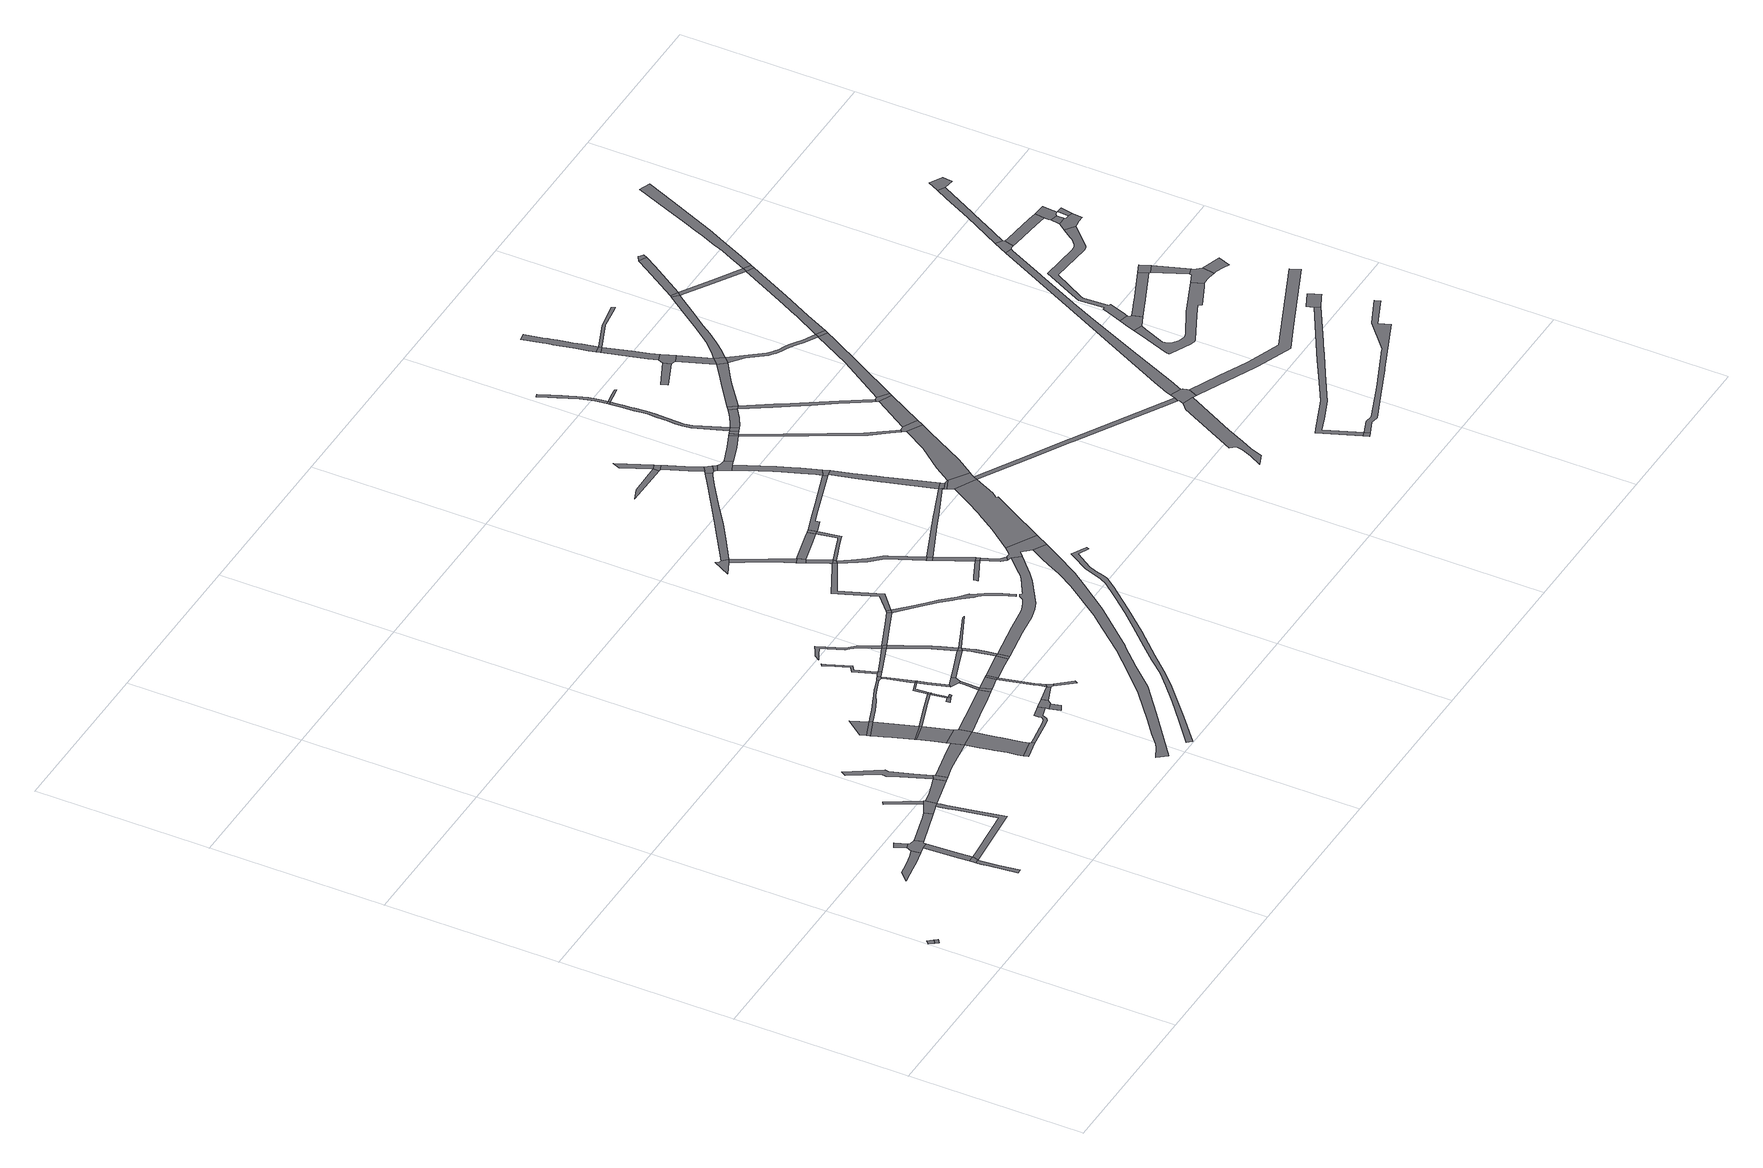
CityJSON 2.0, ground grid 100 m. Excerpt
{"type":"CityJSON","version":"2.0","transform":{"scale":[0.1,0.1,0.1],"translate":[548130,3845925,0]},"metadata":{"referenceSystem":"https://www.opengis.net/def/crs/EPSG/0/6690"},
"CityObjects":{
"road1":{"type":"Road","attributes":{"RoadStructureAttribute.sectionType":"1"},"geometry":[{"type":"MultiSurface","lod":"1","boundaries":[[[0,1,2,3]]]}]},
"road2":{"type":"Road","geometry":[{"type":"MultiSurface","lod":"1","boundaries":[[[3,2,4,5]]]}]},
"road3":{"type":"Road","attributes":{"RoadStructureAttribute.sectionType":"1"},"geometry":[{"type":"MultiSurface","lod":"1","boundaries":[[[6,7,8,9,10,11,12,13]]]}]},
"road4":{"type":"Road","geometry":[{"type":"MultiSurface","lod":"1","boundaries":[[[14,15,16,17,18,19,20,21]]]}]},
"road5":{"type":"Road","geometry":[{"type":"MultiSurface","lod":"1","boundaries":[[[22,23,21,20,24]]]}]},
"road6":{"type":"Road","attributes":{"RoadStructureAttribute.sectionType":"1"},"geometry":[{"type":"MultiSurface","lod":"1","boundaries":[[[25,26,27,28,23,22]]]}]},
"road7":{"type":"Road","attributes":{"RoadStructureAttribute.sectionType":"1"},"geometry":[{"type":"MultiSurface","lod":"1","boundaries":[[[29,30,31,32,33]]]}]},
"road8":{"type":"Road","geometry":[{"type":"MultiSurface","lod":"1","boundaries":[[[34,33,32,6,13,27,26,35,36,37]]]}]},
"road9":{"type":"Road","attributes":{"RoadStructureAttribute.sectionType":"1"},"geometry":[{"type":"MultiSurface","lod":"1","boundaries":[[[38,39,40,41,37,36,42]]]}]},
"road10":{"type":"Road","attributes":{"RoadStructureAttribute.sectionType":"1"},"geometry":[{"type":"MultiSurface","lod":"1","boundaries":[[[43,44,45,46,47,48,49,50,51,52,53,54,55,56,57,58,22,24]]]}]},
"road11":{"type":"Road","geometry":[{"type":"MultiSurface","lod":"1","boundaries":[[[59,60,38,42,61,50,49,62,63,64]]]}]},
"road12":{"type":"Road","attributes":{"RoadStructureAttribute.sectionType":"1"},"geometry":[{"type":"MultiSurface","lod":"1","boundaries":[[[65,66,60,59]]]}]},
"road13":{"type":"Road","attributes":{"RoadStructureAttribute.sectionType":"1"},"geometry":[{"type":"MultiSurface","lod":"1","boundaries":[[[67,68,69,70,64,63,71,72]]]}]},
"road14":{"type":"Road","geometry":[{"type":"MultiSurface","lod":"1","boundaries":[[[73,74,75,76,77,78,79,80,81,67,82]]]}]},
"road15":{"type":"Road","geometry":[{"type":"MultiSurface","lod":"1","boundaries":[[[82,67,72,83,84]]]}]},
"road16":{"type":"Road","attributes":{"RoadStructureAttribute.sectionType":"1"},"geometry":[{"type":"MultiSurface","lod":"1","boundaries":[[[85,86,84,83,87,88,89]]]}]},
"road17":{"type":"Road","geometry":[{"type":"MultiSurface","lod":"1","boundaries":[[[90,91,92,93,94]]]}]},
"road18":{"type":"Road","geometry":[{"type":"MultiSurface","lod":"1","boundaries":[[[95,96,97,98]]]}]},
"road19":{"type":"Road","attributes":{"RoadStructureAttribute.sectionType":"1"},"geometry":[{"type":"MultiSurface","lod":"1","boundaries":[[[99,100,101,102,89,103,104,105,106,107,108,91,90]]]}]},
"road20":{"type":"Road","attributes":{"RoadStructureAttribute.sectionType":"1"},"geometry":[{"type":"MultiSurface","lod":"1","boundaries":[[[109,110,96,95]]]}]},
"road21":{"type":"Road","attributes":{"RoadStructureAttribute.sectionType":"1"},"geometry":[{"type":"MultiSurface","lod":"1","boundaries":[[[111,98,97,112,113,114,115,116]]]}]},
"road22":{"type":"Road","geometry":[{"type":"MultiSurface","lod":"1","boundaries":[[[116,115,117,118]]]}]},
"road23":{"type":"Road","attributes":{"RoadStructureAttribute.sectionType":"1"},"geometry":[{"type":"MultiSurface","lod":"1","boundaries":[[[119,118,117,120,121,122]]]}]},
"road24":{"type":"Road","geometry":[{"type":"MultiSurface","lod":"1","boundaries":[[[122,121,85,89,102,123]]]}]},
"road25":{"type":"Road","attributes":{"RoadStructureAttribute.sectionType":"1"},"geometry":[{"type":"MultiSurface","lod":"1","boundaries":[[[124,125,126,127,128,129,130,94,93,131,132,133,134,135,136,137]]]}]},
"road26":{"type":"Road","geometry":[{"type":"MultiSurface","lod":"1","boundaries":[[[138,139,140,116,118,141,142,143,144]]]}]},
"road27":{"type":"Road","attributes":{"RoadStructureAttribute.sectionType":"1"},"geometry":[{"type":"MultiSurface","lod":"1","boundaries":[[[145,146,147,148,149,150,151,95,98,152,153,154,155,156,157,158]]]}]},
"road28":{"type":"Road","attributes":{"RoadStructureAttribute.sectionType":"1"},"geometry":[{"type":"MultiSurface","lod":"1","boundaries":[[[159,160,123,102,161,162,163]]]}]},
"road29":{"type":"Road","geometry":[{"type":"MultiSurface","lod":"1","boundaries":[[[164,165,166,167]]]}]},
"road30":{"type":"Road","geometry":[{"type":"MultiSurface","lod":"1","boundaries":[[[164,167,168,169]]]}]},
"road31":{"type":"Road","geometry":[{"type":"MultiSurface","lod":"1","boundaries":[[[144,170,164,169,171,172]]]}]},
"road32":{"type":"Road","geometry":[{"type":"MultiSurface","lod":"1","boundaries":[[[173,174,169,168]]]}]},
"road33":{"type":"Road","geometry":[{"type":"MultiSurface","lod":"1","boundaries":[[[175,138,144,172]]]}]},
"road34":{"type":"Road","geometry":[{"type":"MultiSurface","lod":"1","boundaries":[[[176,177,178,179]]]}]},
"road35":{"type":"Road","geometry":[{"type":"MultiSurface","lod":"1","boundaries":[[[180,124,137,179,178,181]]]}]},
"road36":{"type":"Road","attributes":{"RoadStructureAttribute.sectionType":"1"},"geometry":[{"type":"MultiSurface","lod":"1","boundaries":[[[182,183,138,175,184,185]]]}]},
"road37":{"type":"Road","geometry":[{"type":"MultiSurface","lod":"1","boundaries":[[[186,187,145,158,188,189]]]}]},
"road38":{"type":"Road","attributes":{"RoadStructureAttribute.sectionType":"1"},"geometry":[{"type":"MultiSurface","lod":"1","boundaries":[[[190,191,185,192,193,194]]]}]},
"road39":{"type":"Road","geometry":[{"type":"MultiSurface","lod":"1","boundaries":[[[195,182,185,191]]]}]},
"road40":{"type":"Road","attributes":{"RoadStructureAttribute.sectionType":"1"},"geometry":[{"type":"MultiSurface","lod":"1","boundaries":[[[196,197,189,188,198,199,200,182,195]]]}]},
"road41":{"type":"Road","geometry":[{"type":"MultiSurface","lod":"1","boundaries":[[[201,159,163,202]]]}]},
"road42":{"type":"Road","attributes":{"RoadStructureAttribute.sectionType":"1"},"geometry":[{"type":"MultiSurface","lod":"1","boundaries":[[[203,204,205,206,159,201]]]}]},
"road43":{"type":"Road","geometry":[{"type":"MultiSurface","lod":"1","boundaries":[[[207,208,186,189,209]]]}]},
"road44":{"type":"Road","geometry":[{"type":"MultiSurface","lod":"1","boundaries":[[[210,194,193,211,205,204,212,213]]]}]},
"road45":{"type":"Road","attributes":{"RoadStructureAttribute.sectionType":"1"},"geometry":[{"type":"MultiSurface","lod":"1","boundaries":[[[214,180,181,215]]]}]},
"road46":{"type":"Road","attributes":{"RoadStructureAttribute.sectionType":"1"},"geometry":[{"type":"MultiSurface","lod":"1","boundaries":[[[216,217,218,219,220,221,222,223,224,225,226,208,207]]]}]},
"road47":{"type":"Road","attributes":{"RoadStructureAttribute.sectionType":"1"},"geometry":[{"type":"MultiSurface","lod":"1","boundaries":[[[227,228,201,202,229]]]}]},
"road48":{"type":"Road","attributes":{"RoadStructureAttribute.sectionType":"1"},"geometry":[{"type":"MultiSurface","lod":"1","boundaries":[[[229,230,231,232,214,233,234,235,236,237,238]]]}]},
"road49":{"type":"Road","geometry":[{"type":"MultiSurface","lod":"1","boundaries":[[[233,214,215,239,240,241]]]}]},
"road50":{"type":"Road","geometry":[{"type":"MultiSurface","lod":"1","boundaries":[[[242,227,229,238]]]}]},
"road51":{"type":"Road","attributes":{"RoadStructureAttribute.sectionType":"1"},"geometry":[{"type":"MultiSurface","lod":"1","boundaries":[[[243,244,241,240]]]}]},
"road52":{"type":"Road","attributes":{"RoadStructureAttribute.sectionType":"1"},"geometry":[{"type":"MultiSurface","lod":"1","boundaries":[[[245,246,207,209,247,248]]]}]},
"road53":{"type":"Road","attributes":{"RoadStructureAttribute.sectionType":"1"},"geometry":[{"type":"MultiSurface","lod":"1","boundaries":[[[249,250,251,252,253,254,255,256,257,258,259,260,261,262,263,264,245,265]]]}]},
"road54":{"type":"Road","attributes":{"RoadStructureAttribute.sectionType":"1"},"geometry":[{"type":"MultiSurface","lod":"1","boundaries":[[[266,267,210,213,268,269]]]}]},
"road55":{"type":"Road","attributes":{"RoadStructureAttribute.sectionType":"1"},"geometry":[{"type":"MultiSurface","lod":"1","boundaries":[[[270,271,242,238,272,273]]]}]},
"road56":{"type":"Road","geometry":[{"type":"MultiSurface","lod":"1","boundaries":[[[265,245,248,274]]]}]},
"road57":{"type":"Road","attributes":{"RoadStructureAttribute.sectionType":"1"},"geometry":[{"type":"MultiSurface","lod":"1","boundaries":[[[275,276,277,274,248,278,279,280,266,281]]]}]},
"road58":{"type":"Road","geometry":[{"type":"MultiSurface","lod":"1","boundaries":[[[282,270,273,283]]]}]},
"road59":{"type":"Road","geometry":[{"type":"MultiSurface","lod":"1","boundaries":[[[281,266,269,284]]]}]},
"road60":{"type":"Road","attributes":{"RoadStructureAttribute.sectionType":"1"},"geometry":[{"type":"MultiSurface","lod":"1","boundaries":[[[285,286,287,284,269,288,289,290,270,282]]]}]},
"road61":{"type":"Road","attributes":{"RoadStructureAttribute.sectionType":"1"},"geometry":[{"type":"MultiSurface","lod":"1","boundaries":[[[291,292,265,274,293,294]]]}]},
"road62":{"type":"Road","attributes":{"RoadStructureAttribute.sectionType":"1"},"geometry":[{"type":"MultiSurface","lod":"1","boundaries":[[[295,296,297,298,299,300,301,302,303,304,305,306,307,308,309,310,311,312,313,314,315,316,317,318,319,320,321,322,323,324,325]]]}]},
"road63":{"type":"Road","geometry":[{"type":"MultiSurface","lod":"1","boundaries":[[[326,327,328,329,281,284]]]}]},
"road64":{"type":"Road","attributes":{"RoadStructureAttribute.sectionType":"1"},"geometry":[{"type":"MultiSurface","lod":"1","boundaries":[[[330,331,332,333,334,335,336,337,338,339,340,341,342,343,344,345,346,347,348,349,350,351,352,353,354,355,356,357,358,359,360,361,362,363,364]]]}]},
"road65":{"type":"Road","geometry":[{"type":"MultiSurface","lod":"1","boundaries":[[[365,291,294,366]]]}]},
"road66":{"type":"Road","attributes":{"RoadStructureAttribute.sectionType":"1"},"geometry":[{"type":"MultiSurface","lod":"1","boundaries":[[[367,368,369,370,371,372,373,374,375,376,377,378,379,380,381,382,383,384,385,386,387,388,389,366,294]]]}]},
"road67":{"type":"Road","attributes":{"RoadStructureAttribute.sectionType":"1"},"geometry":[{"type":"MultiSurface","lod":"1","boundaries":[[[390,391,392,393,394,395,396,397,398,399,400,401,402,403,404,405,406,282,283,407,408,409,410,411,412,413,414,415,416]]]}]},
"road68":{"type":"Road","attributes":{"RoadStructureAttribute.sectionType":"1"},"geometry":[{"type":"MultiSurface","lod":"1","boundaries":[[[417,418,419,420,421,422,365,366,423,424,425,426,427,428,429]]]}]},
"road69":{"type":"Road","geometry":[{"type":"MultiSurface","lod":"1","boundaries":[[[430,431,432,433,434,435]]]}]},
"road70":{"type":"Road","attributes":{"RoadStructureAttribute.sectionType":"1"},"geometry":[{"type":"MultiSurface","lod":"1","boundaries":[[[436,437,438,434,433,439,440,441,442,443]]]}]},
"road71":{"type":"Road","geometry":[{"type":"MultiSurface","lod":"1","boundaries":[[[443,442,444,445,446]]]}]},
"road72":{"type":"Road","attributes":{"RoadStructureAttribute.sectionType":"1"},"geometry":[{"type":"MultiSurface","lod":"1","boundaries":[[[447,448,446,445,449,417,450]]]}]},
"road73":{"type":"Road","geometry":[{"type":"MultiSurface","lod":"1","boundaries":[[[450,417,429,451]]]}]},
"road74":{"type":"Road","attributes":{"RoadStructureAttribute.sectionType":"1"},"geometry":[{"type":"MultiSurface","lod":"1","boundaries":[[[452,453,454,455,451,429,456,457,458,459,460]]]}]},
"road75":{"type":"Road","geometry":[{"type":"MultiSurface","lod":"1","boundaries":[[[461,462,463,464,465,466]]]}]},
"road76":{"type":"Road","attributes":{"RoadStructureAttribute.sectionType":"1"},"geometry":[{"type":"MultiSurface","lod":"1","boundaries":[[[467,468,469,443,446,470,471]]]}]},
"road77":{"type":"Road","geometry":[{"type":"MultiSurface","lod":"1","boundaries":[[[460,459,472,473,474]]]}]},
"road78":{"type":"Road","geometry":[{"type":"MultiSurface","lod":"1","boundaries":[[[475,476,477,478,479,471,480,481,482,483,450,451]]]}]},
"road79":{"type":"Road","attributes":{"RoadStructureAttribute.sectionType":"1"},"geometry":[{"type":"MultiSurface","lod":"1","boundaries":[[[484,485,474,473,486,487,461,488]]]}]},
"road80":{"type":"Road","geometry":[{"type":"MultiSurface","lod":"1","boundaries":[[[488,461,466,489]]]}]},
"road81":{"type":"Road","attributes":{"RoadStructureAttribute.sectionType":"1"},"geometry":[{"type":"MultiSurface","lod":"1","boundaries":[[[490,491,489,466,492,493,494,495]]]}]},
"road82":{"type":"Road","geometry":[{"type":"MultiSurface","lod":"1","boundaries":[[[496,467,471,479]]]}]},
"road83":{"type":"Road","attributes":{"RoadStructureAttribute.sectionType":"1"},"geometry":[{"type":"MultiSurface","lod":"1","boundaries":[[[497,498,499,500,501,435,434,502,503,504,505,506,507]]]}]},
"road84":{"type":"Road","geometry":[{"type":"MultiSurface","lod":"1","boundaries":[[[508,509,510,495,494,390,416,511,295,325,512]]]}]},
"road85":{"type":"Road","attributes":{"RoadStructureAttribute.sectionType":"1"},"geometry":[{"type":"MultiSurface","lod":"1","boundaries":[[[513,514,515,516,517,460,474,518,519,520,521,522]]]}]},
"road86":{"type":"Road","attributes":{"RoadStructureAttribute.sectionType":"1"},"geometry":[{"type":"MultiSurface","lod":"1","boundaries":[[[523,524,525,526]]]}]},
"road87":{"type":"Road","attributes":{"RoadStructureAttribute.sectionType":"1"},"geometry":[{"type":"MultiSurface","lod":"1","boundaries":[[[527,528,529,530,496,479,531,532,533,534]]]}]},
"road88":{"type":"Road","attributes":{"RoadStructureAttribute.sectionType":"1"},"geometry":[{"type":"MultiSurface","lod":"1","boundaries":[[[535,536,537,538,539,540,508,512,541,542,543,544,545,546,547]]]}]},
"road89":{"type":"Road","attributes":{"RoadStructureAttribute.sectionType":"1"},"geometry":[{"type":"MultiSurface","lod":"1","boundaries":[[[548,549,526,550]]]}]},
"road90":{"type":"Road","geometry":[{"type":"MultiSurface","lod":"1","boundaries":[[[550,526,525,551,552]]]}]},
"road91":{"type":"Road","attributes":{"RoadStructureAttribute.sectionType":"1"},"geometry":[{"type":"MultiSurface","lod":"1","boundaries":[[[553,554,552,551,555,556,557,558]]]}]},
"road92":{"type":"Road","geometry":[{"type":"MultiSurface","lod":"1","boundaries":[[[558,557,497,507,559,560]]]}]},
"road93":{"type":"Road","attributes":{"RoadStructureAttribute.sectionType":"1"},"geometry":[{"type":"MultiSurface","lod":"1","boundaries":[[[561,560,559,562,563]]]}]},
"road94":{"type":"Road","geometry":[{"type":"MultiSurface","lod":"1","boundaries":[[[564,565,563,562,566,567,568,569,570]]]}]},
"road95":{"type":"Road","attributes":{"RoadStructureAttribute.sectionType":"1"},"geometry":[{"type":"MultiSurface","lod":"1","boundaries":[[[571,572,573,574,575,568,567,576,577,578,579,580,581,527,582]]]}]},
"road96":{"type":"Road","geometry":[{"type":"MultiSurface","lod":"1","boundaries":[[[582,527,534,583,584]]]}]},
"road97":{"type":"Road","geometry":[{"type":"MultiSurface","lod":"1","boundaries":[[[585,513,522,586,587]]]}]},
"road98":{"type":"Road","attributes":{"RoadStructureAttribute.sectionType":"1"},"geometry":[{"type":"MultiSurface","lod":"1","boundaries":[[[588,589,590,591,584,583,592,593,594,513,585]]]}]},
"road99":{"type":"Road","attributes":{"RoadStructureAttribute.sectionType":"1"},"geometry":[{"type":"MultiSurface","lod":"1","boundaries":[[[587,586,595,596]]]}]},
"road100":{"type":"Road","geometry":[{"type":"MultiSurface","lod":"1","boundaries":[[[596,595,535,547,597,598,599]]]}]},
"road101":{"type":"Road","attributes":{"RoadStructureAttribute.sectionType":"1"},"geometry":[{"type":"MultiSurface","lod":"1","boundaries":[[[600,601,602,570,569,603,604]]]}]},
"road102":{"type":"Road","geometry":[{"type":"MultiSurface","lod":"1","boundaries":[[[605,600,604,606]]]}]},
"road103":{"type":"Road","attributes":{"RoadStructureAttribute.sectionType":"1"},"geometry":[{"type":"MultiSurface","lod":"1","boundaries":[[[607,605,606,608]]]}]},
"road104":{"type":"Road","geometry":[{"type":"MultiSurface","lod":"1","boundaries":[[[609,607,608,610]]]}]},
"road105":{"type":"Road","attributes":{"RoadStructureAttribute.sectionType":"1"},"geometry":[{"type":"MultiSurface","lod":"1","boundaries":[[[611,612,613,596,599,614,615,616]]]}]},
"road106":{"type":"Road","attributes":{"RoadStructureAttribute.sectionType":"1"},"geometry":[{"type":"MultiSurface","lod":"1","boundaries":[[[617,618,619,620,621,622,623,624,625,626,627,628,629,630,631,632,633,634,635,636,637,638,639,640,641,642,607,609]]]}]},
"road107":{"type":"Road","attributes":{"RoadStructureAttribute.sectionType":"1"},"geometry":[{"type":"MultiSurface","lod":"1","boundaries":[[[643,644,645,646,647,648,606,604,649,650,651,652,653,654,655,656]]]}]},
"road108":{"type":"Road","attributes":{"RoadStructureAttribute.sectionType":"1"},"geometry":[{"type":"MultiSurface","lod":"1","boundaries":[[[657,658,659,660,661,662,663,664,665,666,667,668,669,670,671,672,673,674,675,676]]]}]},
"road109":{"type":"Road","attributes":{"RoadStructureAttribute.sectionType":"1"},"geometry":[{"type":"MultiSurface","lod":"1","boundaries":[[[677,678,679,609,610,680,681,682]]]}]},
"road110":{"type":"Road","geometry":[{"type":"MultiSurface","lod":"1","boundaries":[[[676,675,630,629]]]}]},
"road111":{"type":"Road","attributes":{"RoadStructureAttribute.sectionType":"1"},"geometry":[{"type":"MultiSurface","lod":"1","boundaries":[[[683,684,685,686,687,688,676,629]]]}]},
"road112":{"type":"Road","geometry":[{"type":"MultiSurface","lod":"1","boundaries":[[[689,677,682,690]]]}]},
"road113":{"type":"Road","geometry":[{"type":"MultiSurface","lod":"1","boundaries":[[[691,692,656,655,611,616,693,694]]]}]},
"road114":{"type":"Road","geometry":[{"type":"MultiSurface","lod":"1","boundaries":[[[695,696,697,698,597,547,699,700,701,702,703,704,705]]]}]},
"road115":{"type":"Road","attributes":{"RoadStructureAttribute.sectionType":"1"},"geometry":[{"type":"MultiSurface","lod":"1","boundaries":[[[706,707,708,709,690,682,710,711,712,713,714,715,716]]]}]},
"road116":{"type":"Road","attributes":{"RoadStructureAttribute.sectionType":"1"},"geometry":[{"type":"MultiSurface","lod":"1","boundaries":[[[717,691,694,718]]]}]},
"road117":{"type":"Road","attributes":{"RoadStructureAttribute.sectionType":"1"},"geometry":[{"type":"MultiSurface","lod":"1","boundaries":[[[719,720,721,689,690,722,723,724]]]}]},
"road118":{"type":"Road","geometry":[{"type":"MultiSurface","lod":"1","boundaries":[[[725,726,727,728]]]}]},
"road119":{"type":"Road","geometry":[{"type":"MultiSurface","lod":"1","boundaries":[[[716,715,717,718,729,730]]]}]},
"road120":{"type":"Road","geometry":[{"type":"MultiSurface","lod":"1","boundaries":[[[731,732,733,734,735,736,737,738,739,740,741,742,743]]]}]},
"road121":{"type":"Road","geometry":[{"type":"MultiSurface","lod":"1","boundaries":[[[744,745,746,725,728,747,748]]]}]},
"road122":{"type":"Road","geometry":[{"type":"MultiSurface","lod":"1","boundaries":[[[749,750,751,752]]]}]},
"road123":{"type":"Road","attributes":{"RoadStructureAttribute.sectionType":"1"},"geometry":[{"type":"MultiSurface","lod":"1","boundaries":[[[753,754,752,751,755,756,746,745]]]}]},
"road124":{"type":"Road","attributes":{"RoadStructureAttribute.sectionType":"1"},"geometry":[{"type":"MultiSurface","lod":"1","boundaries":[[[748,747,719,757]]]}]},
"road125":{"type":"Road","attributes":{"RoadStructureAttribute.sectionType":"1"},"geometry":[{"type":"MultiSurface","lod":"1","boundaries":[[[758,759,760,761,762,763,764,765,766,767,768,769,770,771,772,773,774,775,750,749]]]}]},
"road126":{"type":"Road","geometry":[{"type":"MultiSurface","lod":"1","boundaries":[[[757,719,724,776]]]}]},
"road127":{"type":"Road","geometry":[{"type":"MultiSurface","lod":"1","boundaries":[[[777,778,779,780]]]}]},
"road128":{"type":"Road","attributes":{"RoadStructureAttribute.sectionType":"1"},"geometry":[{"type":"MultiSurface","lod":"1","boundaries":[[[781,782,783,730,729,784,785,786]]]}]},
"road129":{"type":"Road","attributes":{"RoadStructureAttribute.sectionType":"1"},"geometry":[{"type":"MultiSurface","lod":"1","boundaries":[[[787,788,789,790,791,792,793,794,795,796,776,724,797,798,799,800,801,802,803,804,805,806,807,781,808]]]}]},
"road130":{"type":"Road","attributes":{"RoadStructureAttribute.sectionType":"1"},"geometry":[{"type":"MultiSurface","lod":"1","boundaries":[[[809,810,811,812,813,814,815,816,749,752]]]}]},
"road131":{"type":"Road","geometry":[{"type":"MultiSurface","lod":"1","boundaries":[[[817,818,705,704,819,820,731,743,821,822,823,824,825,826,827]]]}]},
"road132":{"type":"Road","attributes":{"RoadStructureAttribute.sectionType":"1"},"geometry":[{"type":"MultiSurface","lod":"1","boundaries":[[[828,829,830,831,832,833,757,776,834,835,836,837,838,839,840,841]]]}]},
"road133":{"type":"Road","geometry":[{"type":"MultiSurface","lod":"1","boundaries":[[[808,781,786,842]]]}]},
"road134":{"type":"Road","attributes":{"RoadStructureAttribute.sectionType":"1"},"geometry":[{"type":"MultiSurface","lod":"1","boundaries":[[[843,844,845,846,847,848,849,850,851,778,777,852,853,854,855,856,857,858,859,860]]]}]},
"road135":{"type":"Road","geometry":[{"type":"MultiSurface","lod":"1","boundaries":[[[861,828,841,862]]]}]},
"road136":{"type":"Road","attributes":{"RoadStructureAttribute.sectionType":"1"},"geometry":[{"type":"MultiSurface","lod":"1","boundaries":[[[863,864,865,866,808,842,867,868,869]]]}]},
"road137":{"type":"Road","attributes":{"RoadStructureAttribute.sectionType":"1"},"geometry":[{"type":"MultiSurface","lod":"1","boundaries":[[[870,871,872,873,874,875,876,877,878,777,780,879,880,881,882,883,884,885,886,887,888]]]}]},
"road138":{"type":"Road","attributes":{"RoadStructureAttribute.sectionType":"1"},"geometry":[{"type":"MultiSurface","lod":"1","boundaries":[[[889,890,861,862,891,892]]]}]},
"road139":{"type":"Road","attributes":{"RoadStructureAttribute.sectionType":"1"},"geometry":[{"type":"MultiSurface","lod":"1","boundaries":[[[893,862,841,894,863,895]]]}]},
"road140":{"type":"Road","attributes":{"RoadStructureAttribute.sectionType":"1"},"geometry":[{"type":"MultiSurface","lod":"1","boundaries":[[[896,897,898,899,900,901,902,817,827,903,904,905,906,907,908,909,910,911,912,913]]]}]},
"road141":{"type":"Road","geometry":[{"type":"MultiSurface","lod":"1","boundaries":[[[914,915,916,917,918,919,920,921,922]]]}]},
"road142":{"type":"Road","attributes":{"RoadStructureAttribute.sectionType":"1"},"geometry":[{"type":"MultiSurface","lod":"1","boundaries":[[[923,924,925,926,927,928,823,822,821,929,930,931,932,933,934]]]}]},
"road143":{"type":"Road","geometry":[{"type":"MultiSurface","lod":"1","boundaries":[[[935,936,889,892,937]]]}]},
"road144":{"type":"Road","geometry":[{"type":"MultiSurface","lod":"1","boundaries":[[[895,863,869,938]]]}]},
"road145":{"type":"Road","attributes":{"RoadStructureAttribute.sectionType":"1"},"geometry":[{"type":"MultiSurface","lod":"1","boundaries":[[[916,939,940,941,942,943,944,945,946,947,948,949,950,951,952,953,954,955,956,957,958,959,960,917]]]}]},
"road146":{"type":"Road","attributes":{"RoadStructureAttribute.sectionType":"1"},"geometry":[{"type":"MultiSurface","lod":"1","boundaries":[[[961,962,963,964,965,919,918,966,967,968,969,970]]]}]},
"road147":{"type":"Road","attributes":{"RoadStructureAttribute.sectionType":"1"},"geometry":[{"type":"MultiSurface","lod":"1","boundaries":[[[971,972,973,974,975,976,977,978,895,938,979,980,981,982,983,984]]]}]},
"road148":{"type":"Road","geometry":[{"type":"MultiSurface","lod":"1","boundaries":[[[985,986,843,860,987,988,989]]]}]},
"road149":{"type":"Road","attributes":{"RoadStructureAttribute.sectionType":"1"},"geometry":[{"type":"MultiSurface","lod":"1","boundaries":[[[990,991,992,993,994,995,996,997,998,999,1000,1001,1002,914,922,1003,1004,1005,1006,1007,1008,1009,1010,1011,1012,1013]]]}]},
"road150":{"type":"Road","geometry":[{"type":"MultiSurface","lod":"1","boundaries":[[[1014,1015,1016,1017,1018,1019,951,950,1020,1021,1022,1023]]]}]},
"road151":{"type":"Road","geometry":[{"type":"MultiSurface","lod":"1","boundaries":[[[1024,961,970,1025,1026]]]}]},
"road152":{"type":"Road","attributes":{"RoadStructureAttribute.sectionType":"1"},"geometry":[{"type":"MultiSurface","lod":"1","boundaries":[[[1026,1025,1017,1016]]]}]},
"road153":{"type":"Road","geometry":[{"type":"MultiSurface","lod":"1","boundaries":[[[1027,896,913,1028,1029,1030,1031,1032,1033]]]}]},
"road154":{"type":"Road","attributes":{"RoadStructureAttribute.sectionType":"1"},"geometry":[{"type":"MultiSurface","lod":"1","boundaries":[[[1023,1022,1034,1035,1036,1037]]]}]},
"road155":{"type":"Road","attributes":{"RoadStructureAttribute.sectionType":"1"},"geometry":[{"type":"MultiSurface","lod":"1","boundaries":[[[1038,1039,1040,1032,1031,1041,1042,1043,1044]]]}]},
"road156":{"type":"Road","attributes":{"RoadStructureAttribute.sectionType":"1"},"geometry":[{"type":"MultiSurface","lod":"1","boundaries":[[[1045,1046,1047,1027,1033,1048,1049,1050,1051,1052]]]}]},
"road157":{"type":"Road","geometry":[{"type":"MultiSurface","lod":"1","boundaries":[[[1053,990,1013,1054,1055,1056,1057,1058,1059,1060]]]}]},
"road158":{"type":"Road","geometry":[{"type":"MultiSurface","lod":"1","boundaries":[[[1061,1053,1060,1062]]]}]},
"road159":{"type":"Road","geometry":[{"type":"MultiSurface","lod":"1","boundaries":[[[1044,1043,1063,1061,1062,1064,1065,1066,1067]]]}]},
"road160":{"type":"Road","attributes":{"RoadStructureAttribute.sectionType":"1"},"geometry":[{"type":"MultiSurface","lod":"1","boundaries":[[[1068,1069,1070,1058,1057]]]}]},
"road161":{"type":"Road","geometry":[{"type":"MultiSurface","lod":"1","boundaries":[[[1071,1072,1045,1052,1073,1074]]]}]}
},
"vertices":[
[25,434,0],[6,417,0],[26,389,0],[47,406,0],
[39,372,0],[60,389,0],
[639,848,0],[596,835,0],[529,819,0],[462,809,0],[410,756,0],[512,772,0],[562,780,0],[649,798,0],
[708,483,0],[714,442,0],[734,286,0],[760,288,0],[742,401,0],[731,510,0],[730,514,0],[705,511,0],
[739,549,0],[703,547,0],[734,514,0],
[736,620,0],[727,808,0],[689,806,0],[700,600,0],
[655,956,0],[625,940,0],[649,891,0],[653,881,0],[683,891,0],
[688,878,0],[726,824,0],[737,827,0],[723,874,0],
[945,938,0],[895,920,0],[843,907,0],[789,892,0],[959,890,0],
[1021,541,0],[1114,550,0],[1075,752,0],[1062,818,0],[1053,862,0],[1047,895,0],[1043,913,0],[1018,907,0],[1021,894,0],[1023,885,0],[1032,842,0],[1040,804,0],[1052,747,0],[1086,582,0],[998,574,0],[765,551,0],
[1031,984,0],[1010,972,0],[973,894,0],[1043,914,0],[1044,915,0],[1037,974,0],
[925,1163,0],[908,1151,0],
[1211,1024,0],[1177,1011,0],[1110,990,0],[1097,987,0],[1128,935,0],[1227,959,0],
[1203,1134,0],[1159,1254,0],[1165,1275,0],[1047,1460,0],[1028,1432,0],[1124,1274,0],[1121,1244,0],[1150,1179,0],[1180,1103,0],[1237,1040,0],
[1257,966,0],[1242,1026,0],
[1510,1081,0],[1451,1069,0],[1311,979,0],[1333,984,0],[1533,1014,0],
[1702,730,0],[1594,707,0],[1599,683,0],[1711,707,0],[1704,722,0],
[1472,1529,0],[1369,1489,0],[1375,1472,0],[1483,1513,0],
[1689,767,0],[1669,883,0],[1666,901,0],[1644,1030,0],[1546,933,0],[1554,900,0],[1560,871,0],[1563,859,0],[1579,791,0],[1587,738,0],
[1433,1623,0],[1356,1521,0],
[1543,1335,0],[1379,1461,0],[1400,1407,0],[1416,1367,0],[1455,1258,0],[1559,1287,0],
[1457,1252,0],[1564,1277,0],
[1600,1165,0],[1483,1182,0],[1504,1103,0],[1615,1120,0],
[1630,1098,0],
[1981,831,0],[1911,816,0],[1911,788,0],[1912,773,0],[1902,760,0],[1882,750,0],[1740,728,0],[1727,709,0],[1875,730,0],[1904,738,0],[1917,746,0],[1924,761,0],[1929,776,0],[1989,794,0],
[1816,1374,0],[1716,1341,0],[1672,1326,0],[1671,1312,0],[1721,1329,0],[1736,1336,0],[1818,1362,0],
[1790,1654,0],[1756,1641,0],[1718,1628,0],[1676,1611,0],[1626,1588,0],[1566,1564,0],[1495,1537,0],[1572,1545,0],[1640,1576,0],[1681,1601,0],[1723,1616,0],[1761,1631,0],[1792,1641,0],[1796,1642,0],
[1963,1159,0],[1736,1118,0],[1783,1058,0],[1891,1080,0],[1976,1099,0],
[1832,1272,0],[1802,1262,0],[1807,1242,0],[1839,1254,0],
[1847,1257,0],[1842,1270,0],
[1820,1350,0],[1829,1358,0],[1828,1362,0],
[1862,1262,0],[1862,1272,0],
[1827,1376,0],
[2010,712,0],[2049,732,0],[2034,784,0],[1994,774,0],
[2043,845,0],[2051,809,0],
[1865,1472,0],[1807,1452,0],[1820,1447,0],[1867,1465,0],
[1821,1667,0],[1804,1660,0],[1818,1642,0],[1828,1650,0],
[1897,1422,0],[1883,1470,0],[1884,1409,0],[1919,1296,0],[1931,1311,0],
[1880,1477,0],
[1874,1499,0],[1836,1622,0],[1819,1640,0],[1826,1612,0],[1858,1496,0],
[1983,1164,0],[2004,1105,0],
[1984,1249,0],[1984,1274,0],[1969,1274,0],[1968,1247,0],
[1858,1680,0],[1840,1675,0],[1864,1663,0],
[1988,1331,0],[1957,1283,0],[1991,1296,0],[1996,1309,0],
[2148,868,0],[2151,848,0],
[1855,1686,0],[1843,1719,0],[1814,1797,0],[1839,1815,0],[1789,1943,0],[1780,1966,0],[1767,1956,0],[1779,1929,0],[1824,1819,0],[1796,1799,0],[1831,1701,0],
[2073,1180,0],[2053,1176,0],[2083,1122,0],
[2130,933,0],[2138,906,0],[2142,890,0],[2163,881,0],[2160,887,0],[2153,906,0],[2153,908,0],[2142,938,0],[2096,1120,0],
[2161,848,0],[2171,843,0],[2186,848,0],
[2085,1182,0],
[2247,746,0],[2259,764,0],
[2034,1752,0],[1920,1705,0],[1886,1672,0],[2047,1734,0],
[2028,1813,0],[2001,1866,0],[1996,1876,0],[1964,1906,0],[1953,1916,0],[1891,2060,0],[1861,2043,0],[1824,2022,0],[1802,1992,0],[1835,2007,0],[1889,2033,0],[1940,1911,0],[1956,1894,0],[1983,1864,0],[1989,1851,0],[2013,1798,0],[2054,1762,0],
[2195,1406,0],[2073,1362,0],[2083,1340,0],[2210,1386,0],
[2250,1211,0],[2164,1196,0],[2206,1138,0],[2260,1147,0],
[2072,1744,0],
[2188,1496,0],[2171,1538,0],[2108,1669,0],[2091,1644,0],[2149,1528,0],[2160,1500,0],[2220,1411,0],
[2270,1214,0],[2280,1150,0],
[2228,1399,0],
[2262,1271,0],[2250,1325,0],[2246,1341,0],[2226,1339,0],[2230,1316,0],[2239,1271,0],
[2306,1867,0],[2223,1832,0],[2198,1796,0],[2316,1844,0],
[3106,1452,0],[3063,1377,0],[3038,1329,0],[2994,1244,0],[2935,1146,0],[2777,929,0],[2762,912,0],[2700,839,0],[2586,705,0],[2577,695,0],[2446,558,0],[2320,434,0],[2142,287,0],[2055,217,0],[1991,163,0],[1966,146,0],[1893,111,0],[1935,57,0],[2213,275,0],[2390,418,0],[2506,548,0],[2622,668,0],[2627,672,0],[2772,836,0],[2835,907,0],[2839,912,0],[2978,1094,0],[3039,1179,0],[3130,1330,0],[3162,1384,0],[3177,1411,0],
[2383,1469,0],[2464,1506,0],[2447,1508,0],[2362,1472,0],
[2251,139,0],[2459,323,0],[2523,387,0],[2631,506,0],[2772,654,0],[2902,799,0],[2998,914,0],[3020,940,0],[3073,1006,0],[3079,1019,0],[3087,1046,0],[3098,1086,0],[3102,1098,0],[3118,1135,0],[3185,1236,0],[3243,1206,0],[3250,1222,0],[3167,1265,0],[3159,1250,0],[3091,1143,0],[3077,1100,0],[3057,1039,0],[3036,999,0],[2966,914,0],[2955,901,0],[2866,798,0],[2787,710,0],[2673,590,0],[2590,500,0],[2514,413,0],[2440,340,0],[2338,249,0],[2210,144,0],[2075,32,0],[2097,7,0],
[2318,1878,0],[2336,1860,0],
[2386,1780,0],[2457,1716,0],[2505,1671,0],[2551,1620,0],[2568,1602,0],[2624,1535,0],[2638,1521,0],[2664,1495,0],[2687,1451,0],[2702,1421,0],[2731,1351,0],[2745,1359,0],[2717,1423,0],[2700,1458,0],[2677,1501,0],[2655,1532,0],[2644,1548,0],[2638,1570,0],[2586,1610,0],[2554,1646,0],[2520,1684,0],[2472,1728,0],[2404,1790,0],
[2996,1519,0],[2925,1448,0],[2887,1408,0],[2840,1377,0],[2781,1342,0],[2766,1331,0],[2756,1334,0],[2751,1341,0],[2743,1338,0],[2736,1334,0],[2727,1314,0],[2726,1311,0],[2725,1310,0],[2689,1291,0],[2649,1275,0],[2606,1267,0],[2494,1250,0],[2480,1183,0],[2500,1186,0],[2615,1200,0],[2658,1212,0],[2679,1218,0],[2724,1236,0],[2769,1264,0],[2881,1338,0],[2928,1376,0],[3035,1477,0],
[2534,2299,0],[2504,2284,0],[2315,2189,0],[2342,2123,0],[2373,2046,0],[2407,1960,0],[2435,1948,0],[2387,2066,0],[2358,2139,0],[2345,2172,0],[2442,2222,0],[2528,2267,0],[2547,2277,0],
[2281,2809,0],[2266,2829,0],[2212,2728,0],[2294,2766,0],[2317,2777,0],[2291,2806,0],
[2423,2585,0],[2415,2601,0],[2349,2718,0],[2333,2696,0],[2400,2578,0],[2401,2575,0],[2454,2464,0],[2485,2478,0],
[2465,2442,0],[2475,2421,0],[2500,2434,0],
[2560,2312,0],[2551,2330,0],[2529,2309,0],[2561,2309,0],
[2561,2292,0],
[2718,2078,0],[2708,2101,0],[2653,2158,0],[2606,2226,0],[2603,2186,0],[2628,2145,0],[2691,2078,0],[2779,1890,0],[2805,1902,0],
[2892,1669,0],[2771,1614,0],[2748,1604,0],[2749,1599,0],[2753,1581,0],[2904,1650,0],
[2699,2530,0],[2661,2521,0],[2497,2481,0],[2644,2469,0],[2709,2486,0],
[2785,1877,0],[2792,1863,0],[2815,1874,0],
[2614,2311,0],[2676,2334,0],[2741,2357,0],[2751,2361,0],[2729,2488,0],[2731,2371,0],[2717,2366,0],[2665,2347,0],[2616,2329,0],
[2910,1689,0],[2902,1706,0],[2844,1760,0],[2880,1691,0],[2915,1679,0],
[2923,1659,0],
[2961,1570,0],[2938,1624,0],[2924,1604,0],[2947,1554,0],[2967,1528,0],[2993,1544,0],
[2721,2536,0],
[2886,3213,0],[2803,3154,0],[2750,3118,0],[2530,2967,0],[2525,2964,0],[2460,2871,0],[2560,2937,0],[2697,3037,0],[2820,3127,0],[2888,3172,0],[2907,3182,0],
[3058,1582,0],[3043,1567,0],[3017,1541,0],[3061,1501,0],[3221,1488,0],
[3325,2107,0],[3144,2037,0],[3111,2025,0],[3039,1996,0],[2970,1968,0],[2987,1947,0],[3045,1971,0],[3119,2002,0],[3136,2009,0],[3335,2094,0],
[2602,3459,0],[2533,3429,0],[2795,3429,0],[2795,3461,0],
[3150,2680,0],[2926,2603,0],[2842,2576,0],[2814,2567,0],[2807,2514,0],[2801,2539,0],[2851,2555,0],[3158,2655,0],
[3361,2036,0],[3302,1932,0],[3241,1834,0],[3237,1828,0],[3198,1771,0],[3159,1715,0],[3342,1698,0],[3390,1781,0],[3406,1809,0],[3397,1818,0],[3403,1825,0],[3423,1849,0],[3482,1974,0],
[2740,3661,0],[2721,3618,0],[2825,3475,0],
[2807,3429,0],[2840,3442,0],
[2889,3332,0],[2853,3413,0],[2829,3381,0],[2866,3297,0],[2900,3222,0],[2929,3243,0],
[2920,3183,0],[2955,3208,0],
[2963,3197,0],[2935,3170,0],[2970,3188,0],
[3002,3176,0],[2985,3178,0],[2942,3157,0],[2970,3104,0],[3008,3123,0],[3037,3133,0],[3022,3176,0],
[3149,2807,0],[3131,2851,0],[3102,2921,0],[3097,2932,0],[3041,3056,0],[2999,3048,0],[3060,2916,0],[3064,2907,0],[3089,2845,0],[3114,2782,0],[3139,2712,0],[3188,2701,0],
[3168,2658,0],[3203,2663,0],
[3371,2122,0],[3339,2085,0],[3378,2102,0],
[3319,2282,0],[3280,2401,0],[3270,2436,0],[3235,2554,0],[3205,2522,0],[3240,2393,0],[3248,2367,0],
[3345,2072,0],[3408,2100,0],
[3495,1998,0],[3506,2013,0],[3515,2027,0],
[3217,3252,0],[3207,3248,0],[3130,3215,0],[3145,3170,0],[3235,3208,0],
[3230,3257,0],[3247,3213,0],
[3251,3266,0],[3269,3222,0],
[3276,3276,0],[3294,3233,0],
[3666,2471,0],[3581,2332,0],[3472,2196,0],[3587,2131,0],[3718,2366,0],[3750,2423,0],
[3202,3455,0],[3194,3498,0],[3194,3538,0],[3196,3588,0],[3197,3636,0],[3198,3653,0],[3200,3698,0],[3197,3730,0],[3191,3780,0],[3190,3797,0],[3186,3847,0],[3183,3870,0],[3178,3910,0],[3160,3900,0],[3166,3847,0],[3166,3846,0],[3171,3777,0],[3172,3769,0],[3177,3730,0],[3180,3697,0],[3178,3652,0],[3176,3596,0],[3176,3587,0],[3174,3537,0],[3174,3495,0],[3182,3450,0],
[3649,2522,0],[3554,2656,0],[3463,2815,0],[3419,2894,0],[3408,2912,0],[3355,3011,0],[3341,3006,0],[3386,2919,0],[3402,2891,0],[3452,2801,0],[3547,2629,0],[3616,2538,0],[3650,2492,0],[3663,2502,0],
[3169,3985,0],[3159,4027,0],[3138,4084,0],[3123,4122,0],[3110,4151,0],[3100,4175,0],[3087,4206,0],[3083,4216,0],[3059,4269,0],[3042,4261,0],[3066,4206,0],[3070,4199,0],[3084,4164,0],[3095,4139,0],[3107,4109,0],[3121,4077,0],[3139,4019,0],[3149,3982,0],[3158,3920,0],[3177,3922,0],
[3401,3353,0],[3353,3319,0],[3301,3289,0],[3309,3239,0],[3366,3272,0],[3428,3315,0],
[3216,3916,0],[3273,3925,0],[3280,3926,0],[3278,3933,0],[3277,3938,0],[3227,3930,0],
[3420,3367,0],[3453,3323,0],
[3688,2505,0],[3686,2504,0],[3757,2436,0],[3773,2463,0],
[4229,1578,0],[4003,1708,0],[3987,1717,0],[3814,1816,0],[3757,1817,0],[3973,1693,0],[3989,1684,0],[4221,1550,0],[4489,1396,0],[4526,1374,0],[4542,1398,0],
[3728,2886,0],[3646,3016,0],[3595,3097,0],[3550,3169,0],[3522,3161,0],[3570,3088,0],[3629,2999,0],[3705,2884,0],[3799,2737,0],[3808,2723,0],[3824,2734,0],
[3818,2707,0],[3891,2674,0],
[3703,3578,0],[3609,3509,0],[3549,3464,0],[3592,3432,0],[3639,3467,0],[3739,3533,0],
[3586,3826,0],[3424,3752,0],[3439,3715,0],[3599,3782,0],
[3902,2692,0],[3841,2734,0],
[4523,1339,0],[4485,1306,0],[4307,963,0],[4333,934,0],[4331,927,0],[4326,897,0],[4302,837,0],[4262,764,0],[4328,790,0],[4355,865,0],[4385,928,0],[4436,1033,0],[4587,1320,0],
[3656,3827,0],[3641,3869,0],[3598,3854,0],[3624,3774,0],[3670,3792,0],
[3550,4173,0],[3507,4164,0],[3513,4141,0],[3553,4158,0],
[3622,3922,0],[3597,4009,0],[3559,3979,0],[3580,3904,0],
[3740,3613,0],
[3530,4260,0],[3519,4304,0],[3514,4327,0],[3500,4385,0],[3492,4421,0],[3489,4433,0],[3487,4443,0],[3483,4460,0],[3461,4559,0],[3421,4550,0],[3446,4437,0],[3451,4418,0],[3453,4406,0],[3456,4392,0],[3458,4385,0],[3481,4282,0],[3487,4255,0],[3499,4202,0],
[3771,3566,0],
[4739,419,0],[4712,409,0],[4724,379,0],[4751,390,0],
[4141,3227,0],[4019,3006,0],[3996,2971,0],[4038,2929,0],[4165,3150,0],[4192,3201,0],
[4084,3284,0],[4046,3309,0],[4016,3328,0],[3985,3343,0],[3958,3355,0],[3934,3370,0],[3930,3373,0],[3905,3395,0],[3832,3487,0],[3772,3564,0],[3769,3511,0],[3776,3505,0],[3817,3474,0],[3890,3380,0],[3918,3357,0],[3923,3354,0],[3948,3338,0],[3978,3326,0],[4006,3311,0],[4033,3294,0],[4069,3266,0],[4152,3247,0],
[3722,4225,0],[3731,4227,0],[3855,4246,0],[3874,4249,0],[3866,4267,0],[3848,4263,0],[3731,4241,0],[3712,4238,0],
[4554,1428,0],[4545,1403,0],[4532,1371,0],[4535,1370,0],[4610,1310,0],[4611,1311,0],[4635,1364,0],[4630,1376,0],[4630,1377,0],[4623,1397,0],[4619,1404,0],
[4085,4039,0],[3994,3916,0],[3926,3825,0],[3869,3747,0],[3832,3701,0],[3768,3639,0],[3772,3567,0],[3813,3606,0],[3860,3664,0],[3909,3727,0],[3949,3785,0],[4013,3871,0],[4089,3974,0],[4114,4007,0],
[4202,3221,0],
[5527,1121,0],[5207,936,0],[5204,934,0],[5154,905,0],[5037,835,0],[4909,759,0],[4864,732,0],[4650,648,0],[4620,635,0],[4657,618,0],[4742,649,0],[4877,703,0],[4970,757,0],[5073,817,0],[5205,894,0],[5278,937,0],[5299,949,0],[5545,1092,0],
[4089,4044,0],[4131,4024,0],
[4446,3800,0],[4313,3541,0],[4247,3416,0],[4243,3408,0],[4273,3357,0],[4363,3529,0],[4489,3778,0],
[5717,876,0],[5550,804,0],[5387,658,0],[5379,655,0],[5234,593,0],[5121,545,0],[5072,526,0],[4867,445,0],[4824,452,0],[4829,422,0],[4874,415,0],[5048,486,0],[5239,564,0],[5250,569,0],[5454,656,0],[5584,710,0],[5558,774,0],[5648,813,0],[5729,845,0],
[4266,4321,0],[4226,4258,0],[4267,4231,0],[4311,4299,0],
[4325,3906,0],[4309,3885,0],[4458,3825,0],
[5192,2709,0],[4942,2211,0],[4742,1815,0],[4593,1519,0],[4578,1487,0],[4571,1473,0],[4564,1455,0],[4654,1480,0],[4766,1729,0],[4908,2045,0],[4978,2192,0],[5111,2459,0],[5113,2463,0],[5115,2468,0],[5226,2690,0],[5227,2691,0],[5229,2695,0],[5231,2699,0],
[4970,1936,0],[4956,1897,0],[4934,1839,0],[4983,1821,0],[5053,1851,0],[5039,1906,0],[5032,1906,0],[5024,1914,0],[5024,1924,0],
[5747,1378,0],[5170,1134,0],[5033,1186,0],[4976,1207,0],[4928,1230,0],[4808,1284,0],[4623,1304,0],[4953,1153,0],[4972,1146,0],[5174,1069,0],[5331,1136,0],[5771,1322,0],
[4306,4331,0],[4299,4341,0],[4323,4322,0],
[4501,3801,0],
[4916,1792,0],[4848,1607,0],[4848,1592,0],[4853,1585,0],[4973,1531,0],[4998,1526,0],[5011,1529,0],[5192,1615,0],[5269,1651,0],[5280,1631,0],[5414,1690,0],[5441,1703,0],[5415,1768,0],[5191,1675,0],[5187,1673,0],[5030,1594,0],[5005,1586,0],[4968,1596,0],[4940,1618,0],[4925,1640,0],[4919,1668,0],[4970,1790,0],
[5361,2044,0],[5152,1953,0],[5139,1948,0],[5104,1933,0],[5060,1915,0],[5078,1862,0],[5102,1872,0],[5132,1885,0],[5156,1895,0],[5384,1992,0],
[4788,4591,0],[4707,4397,0],[4654,4262,0],[4621,4184,0],[4600,4133,0],[4562,4045,0],[4536,3983,0],[4519,3949,0],[4541,3881,0],[4608,4017,0],[4660,4122,0],[4707,4233,0],[4778,4398,0],[4849,4565,0],
[5609,1203,0],[5512,1159,0],[5615,1125,0],[5637,1135,0],[5624,1170,0],
[5497,2534,0],[5456,2478,0],[5446,2463,0],[5414,2435,0],[5397,2425,0],[5372,2422,0],[5142,2442,0],[5045,2251,0],[5019,2199,0],[5028,2063,0],[5028,2056,0],[5015,2059,0],[4988,1986,0],[5031,1943,0],[5057,2012,0],[5068,2042,0],[5056,2047,0],[5047,2191,0],[5058,2211,0],[5155,2390,0],[5400,2367,0],[5417,2370,0],[5432,2378,0],[5548,2496,0],
[5526,1793,0],[5518,1801,0],[5512,1817,0],[5473,1803,0],[5471,1792,0],[5471,1791,0],[5469,1706,0],[5499,1704,0],[5536,1697,0],[5548,1769,0],
[5418,2068,0],[5391,1987,0],[5443,2010,0],
[5237,2793,0],[5236,2702,0],[5241,2703,0],[5248,2703,0],[5260,2701,0],[5276,2758,0],[5271,2768,0],
[5554,1694,0],[5594,1680,0],[5634,1662,0],[5658,1733,0],
[5494,2733,0],[5375,2746,0],[5299,2755,0],[5293,2697,0],[5465,2678,0],[5537,2670,0],[5544,2727,0],
[5483,3253,0],[5444,3183,0],[5360,3015,0],[5348,2910,0],[5360,2933,0],[5406,3018,0],[5518,3221,0],[5523,3231,0],
[5530,2579,0],[5568,2499,0],[5593,2504,0],[5628,2502,0],[5637,2562,0],[5608,2567,0],[5588,2569,0],[5580,2577,0],
[5537,2631,0],[5582,2622,0],
[5535,2644,0],[5590,2632,0],[5607,2637,0],[5610,2662,0],[5616,2720,0],
[5647,2627,0],[5648,2633,0],[5615,2636,0],
[5519,3319,0],[5501,3286,0],[5583,3222,0],[5591,3280,0]
]}
